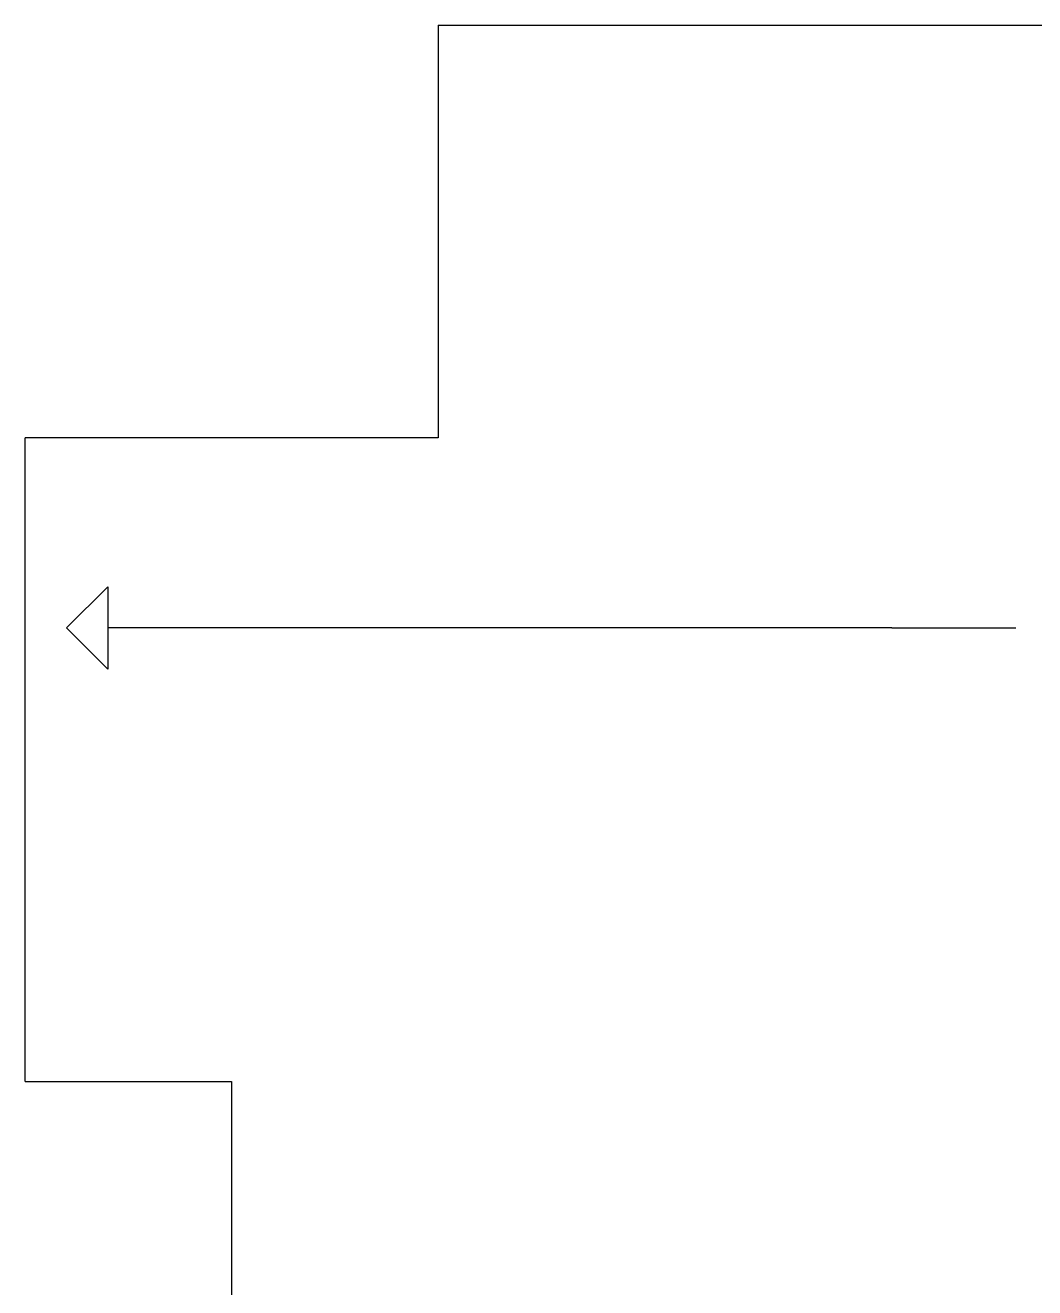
# Model space of a CAD drawing. Header units: metres. Extents: x 495 to 801, y 811 to 1117.
# Drawn here: x 494.6 to 616.9, y 963.7 to 1116.7 of the extents above; entities that cross this region are included whole.
import ezdxf

# ---------------------------------------------------------------- set-up
doc = ezdxf.new("R2010")
doc.units = ezdxf.units.M

msp = doc.modelspace()

# ---------------------------------------------------------------- linework, layer by layer
at = {"layer": 'GROUP0'}
for p, q in [((544.63, 1116.68, 0), (622.63, 1116.68, 0)), ((544.63, 1116.68, 0), (544.63, 1066.68, 0)), ((544.63, 1066.68, 0), (494.63, 1066.68, 0)), ((494.63, 988.68, 0), (494.63, 1066.68, 0)), ((504.63, 1048.64, 0), (499.63, 1043.64, 0)), ((504.63, 1048.64, 0), (504.63, 1043.64, 0)), ((504.63, 1038.64, 0), (499.63, 1043.64, 0)), ((504.63, 1043.64, 0), (504.63, 1038.64, 0)), ((599.63, 1043.64, 0), (504.63, 1043.64, 0)), ((599.63, 1043.64, 0), (614.63, 1043.64, 0)), ((494.63, 988.68, 0), (519.63, 988.68, 0)), ((519.63, 988.68, 0), (519.63, 938.68, 0))]:
    msp.add_line(p, q, dxfattribs=at)

doc.saveas('drawing.dxf')
